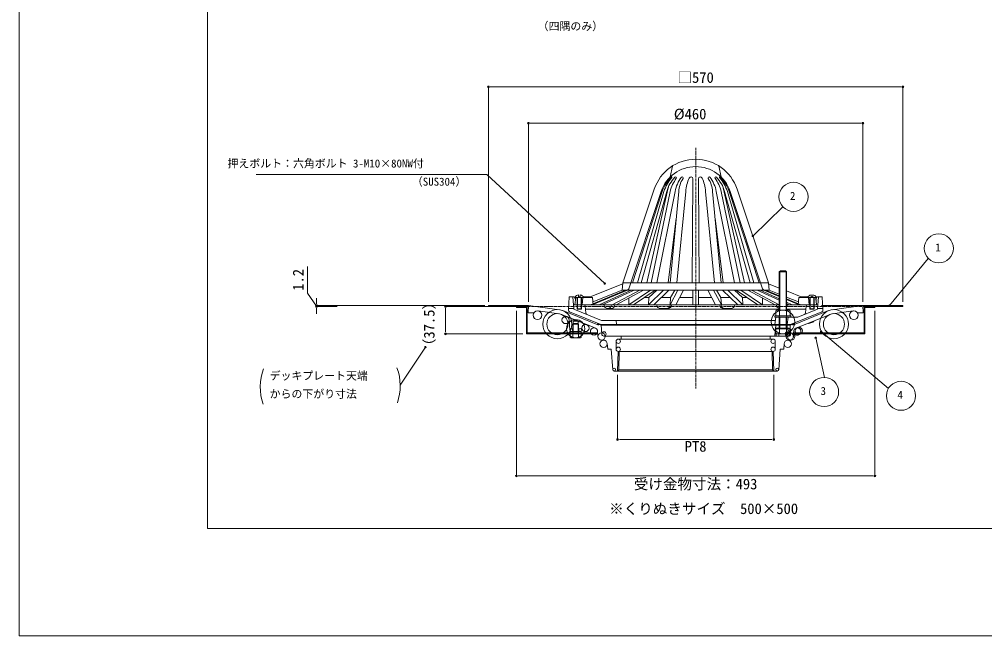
# Model space of a CAD drawing. Units: millimetres, scale not verified. Extents: x -1380 to 1380, y -955 to 955.
# Drawn here: x -1380 to -52, y -955 to -108 of the extents above; entities that cross this region are included whole.
import ezdxf
from ezdxf.enums import TextEntityAlignment as Align

# ---------------------------------------------------------------- set-up
doc = ezdxf.new("R2010")
doc.units = ezdxf.units.MM
doc.header["$LTSCALE"] = 3
doc.linetypes.add('USER1', pattern=[2, 1.25, -0.25, 0.25, -0.25])
doc.linetypes.add('USER2', pattern=[0.375, 0.25, -0.125])
for name, color, linetype, lineweight in [('0-0_0', 7, 'Continuous', 15), ('0-2_L-2', 7, 'Continuous', 18), ('0-3_L-1', 7, 'Continuous', 18), ('0-4_L-5', 2, 'USER1', 18), ('0-5_L-3', 7, 'Continuous', 18), ('0-6_L-6', 8, 'Continuous', 18), ('0-7_WAKU', 7, 'Continuous', 18), ('0-8_MOJI', 7, 'Continuous', 18), ('0-9_SUNPO', 7, 'Continuous', 18), ('0-B_L-1a', 3, 'Continuous', 18), ('0-C_L-1b', 150, 'Continuous', 18)]:
    doc.layers.add(name, color=color, linetype=linetype, lineweight=lineweight)
doc.styles.add('ＭＳ ゴシック', font='')
doc.styles.get('ＭＳ ゴシック').set_extended_font_data('MS Gothic')

# ---------------------------------------------------------------- blocks, each defined once
blk = doc.blocks.new('_DOT')
at = {"layer": '0-0_0'}
for p, q in [((-0.5, 0), (-1, 0)), ((0.25, 0), (-0.25, 0))]:
    blk.add_line(p, q, dxfattribs=at)
blk.add_circle((0, 0), 0.25, dxfattribs=at)
blk = doc.blocks.new('_DOTSMALL')
at = {"layer": '0-0_0'}
blk.add_line((0.0625, 0), (-0.0625, 0), dxfattribs=at)
blk.add_circle((0, 0), 0.0625, dxfattribs=at)

msp = doc.modelspace()

# ---------------------------------------------------------------- linework, layer by layer
at = {"layer": '0-0_0', "lineweight": 18}
msp.add_lwpolyline([(-1121.069, -807.603), (1121.431, -807.603), (1121.431, 687.397), (-1121.069, 687.397)], close=True, dxfattribs=at)
at = {"layer": '0-2_L-2'}
for p, q in [((-219.819, -501.403), (-276.663, -501.403)), ((-638.051, -512.521), (-666.497, -508.728)), ((-626.773, -516.586), (-634.536, -513.449)), ((-632.475, -508.35), (-584.121, -527.886)), ((-315.517, -527.886), (-267.162, -508.35)), ((-265.102, -513.449), (-309.896, -531.547)), ((-233.141, -508.728), (-261.587, -512.521)), ((-622.918, -535.008), (-623.653, -520.961)), ((-618.119, -526.203), (-618.819, -526.903)), ((-610.819, -526.903), (-618.819, -526.903)), ((-618.819, -526.903), (-618.819, -536.903)), ((-618.119, -522.903), (-618.119, -536.903)), ((-611.519, -522.903), (-618.119, -522.903)), ((-611.519, -526.203), (-618.119, -526.203)), ((-611.519, -522.903), (-611.519, -536.903)), ((-610.819, -526.903), (-611.519, -526.203)), ((-610.819, -526.903), (-610.819, -536.903)), ((-587.731, -532.36), (-599.534, -527.591)), ((-316.819, -527.334), (-582.819, -527.334)), ((-579.819, -528.403), (-339.819, -528.403)), ((-339.819, -528.403), (-340.819, -543.403)), ((-323.819, -528.403), (-339.819, -528.403)), ((-608.657, -536.903), (-620.921, -536.903)), ((-606.389, -531.807), (-606.664, -535.071)), ((-604.819, -538.903), (-584.47, -538.903)), ((-604.819, -540.103), (-584.392, -540.103)), ((-584.123, -544.228), (-584.615, -536.671)), ((-347.319, -543.403), (-552.319, -543.403)), ((-323.819, -532.403), (-340.086, -532.403)), ((-339.087, -540.403), (-339.087, -543.403)), ((-319.319, -541.403), (-319.319, -534.403)), ((-313.013, -535.875), (-313.529, -544.212)), ((-294.819, -540.103), (-313.275, -540.103)), ((-294.819, -538.903), (-313.201, -538.903)), ((-576.435, -548.903), (-579.134, -548.903)), ((-559.319, -550.403), (-559.319, -561.403)), ((-552.319, -547.403), (-347.319, -547.403)), ((-340.319, -561.403), (-340.319, -550.403)), ((-318.519, -548.903), (-323.203, -548.903)), ((-556.29, -564.403), (-557.134, -591.403)), ((-554.789, -564.403), (-344.848, -564.403)), ((-343.348, -564.403), (-342.504, -591.403)), ((-557.134, -591.403), (-342.504, -591.403)), ((-344.052, -589.903), (-555.586, -589.903))]:
    msp.add_line(p, q, dxfattribs=at)
at = {"layer": '0-2_L-2', "linetype": 'USER2'}
for p, q in [((-599.534, -527.591), (-626.773, -516.586)), ((-319.819, -528.403), (-320.632, -540.603)), ((-315.023, -536.671), (-315.515, -544.228)), ((-309.896, -531.547), (-311.907, -532.36))]:
    msp.add_line(p, q, dxfattribs=at)
at = {"layer": '0-2_L-2'}
for points in [[(-696.319, -502.603), (-681.319, -502.603), (-681.319, -538.903), (-604.819, -538.903), (-604.819, -540.103), (-682.519, -540.103), (-682.519, -503.803), (-696.319, -503.803)], [(-203.319, -502.603), (-218.319, -502.603), (-218.319, -538.903), (-294.819, -538.903), (-294.819, -540.103), (-217.119, -540.103), (-217.119, -503.803), (-203.319, -503.803)]]:
    msp.add_lwpolyline(points, close=True, dxfattribs=at)
for points in [[(-672.319, -511.403), (-680.319, -511.403), (-679.819, -501.403), (-637.324, -507.069)], [(-262.314, -507.069), (-219.819, -501.403), (-219.319, -511.403), (-227.319, -511.403)], [(-611.519, -522.903), (-614.819, -520.803), (-618.119, -522.903)], [(-582.819, -527.334), (-579.819, -528.403), (-579.006, -540.603)], [(-321.319, -532.403), (-323.819, -532.403), (-323.819, -528.403), (-319.819, -528.403), (-316.819, -527.334)], [(-294.902, -525.489), (-294.064, -526.229), (-287.574, -523.607), (-287.485, -522.493)], [(-576.012, -543.403), (-552.319, -543.403), (-552.319, -547.403), (-556.319, -547.403)], [(-343.319, -547.403), (-347.319, -547.403), (-347.319, -543.403), (-321.319, -543.403)], [(-340.86, -543.403), (-340.86, -540.403), (-335.623, -540.403), (-335.623, -543.403)], [(-563.943, -589.536), (-565.819, -561.403), (-570.819, -561.403), (-571.451, -553.504)], [(-328.187, -553.504), (-328.819, -561.403), (-333.819, -561.403), (-335.694, -589.536)], [(-556.319, -564.403), (-554.789, -564.403), (-555.586, -589.903), (-557.134, -591.403), (-561.948, -591.403)], [(-337.69, -591.403), (-342.504, -591.403), (-344.052, -589.903), (-344.848, -564.403), (-343.319, -564.403)]]:
    msp.add_lwpolyline(points, dxfattribs=at)
for centre, radius in [((-667.29, -514.675), 6), ((-639.968, -526.894), 20), ((-639.968, -526.894), 14.5), ((-628.646, -521.222), 5), ((-259.67, -526.894), 20), ((-259.67, -526.894), 14.5), ((-232.348, -514.675), 6), ((-601.407, -532.227), 5), ((-583.746, -526.959), 1), ((-315.892, -526.959), 1), ((-620.921, -534.903), 2), ((-608.657, -534.903), 2), ((-589.604, -536.996), 5), ((-579.134, -543.903), 5), ((-576.012, -540.403), 3), ((-318.519, -543.903), 5), ((-321.319, -534.403), 2), ((-321.319, -541.403), 2), ((-308.023, -536.183), 5), ((-576.435, -553.903), 5), ((-556.319, -550.403), 3), ((-343.319, -550.403), 3), ((-323.203, -553.903), 5), ((-556.319, -561.403), 3), ((-343.319, -561.403), 3), ((-561.948, -589.403), 2), ((-337.69, -589.403), 2)]:
    msp.add_circle(centre, radius, dxfattribs=at)
at = {"layer": '0-2_L-2', "linetype": 'USER2'}
for centre, radius in [((-323.626, -540.403), 3), ((-320.504, -543.903), 5), ((-310.033, -536.996), 5)]:
    msp.add_circle(centre, radius, dxfattribs=at)
at = {"layer": '0-3_L-1'}
for p, q in [((-614.819, -490.286), (-604.819, -490.286)), ((-284.819, -490.286), (-294.819, -490.286)), ((-681.319, -501.403), (-679.819, -501.403)), ((-681.319, -502.603), (-679.879, -502.603)), ((-218.319, -501.403), (-219.819, -501.403)), ((-218.319, -502.603), (-219.759, -502.603)), ((-580.267, -527.286), (-449.819, -527.286)), ((-319.371, -527.286), (-449.819, -527.286))]:
    msp.add_line(p, q, dxfattribs=at)
for points in [[(-734.819, -502.603), (-681.319, -502.603), (-681.319, -501.403), (-734.819, -501.403)], [(-164.819, -502.603), (-218.319, -502.603), (-218.319, -501.403), (-164.819, -501.403)]]:
    msp.add_lwpolyline(points, close=True, dxfattribs=at)
at = {"layer": '0-4_L-5'}
for p, q in [((-449.819, -284.605), (-449.819, -615.329)), ((-203.319, -502.603), (-696.319, -502.603))]:
    msp.add_line(p, q, dxfattribs=at)
at = {"layer": '0-5_L-3'}
for p, q in [((-324.819, -454.903), (-334.819, -454.903)), ((-334.019, -454.103), (-334.019, -507.686)), ((-325.619, -454.103), (-325.619, -507.686)), ((-615.819, -490.286), (-603.819, -490.286)), ((-612.819, -490.286), (-612.819, -505.786)), ((-612.319, -490.286), (-612.319, -506.286)), ((-608.512, -489.354), (-608.512, -486.419)), ((-607.319, -490.286), (-607.319, -506.286)), ((-606.819, -490.286), (-606.819, -505.786)), ((-283.819, -490.286), (-295.819, -490.286)), ((-292.819, -490.286), (-292.819, -505.786)), ((-292.319, -490.286), (-292.319, -506.286)), ((-291.126, -489.354), (-291.126, -486.419)), ((-287.319, -490.286), (-287.319, -506.286)), ((-286.819, -490.286), (-286.819, -505.786)), ((-606.819, -505.786), (-607.319, -506.286)), ((-338.319, -507.686), (-334.726, -508.445)), ((-335.069, -517.286), (-335.069, -515.686)), ((-334.819, -533.403), (-334.819, -517.286)), ((-334.726, -515.686), (-334.726, -508.445)), ((-334.019, -517.286), (-334.019, -533.403)), ((-325.619, -517.286), (-325.619, -533.403)), ((-324.911, -508.445), (-321.319, -507.686)), ((-324.911, -508.445), (-324.911, -515.686)), ((-324.819, -517.286), (-324.819, -533.403)), ((-324.569, -517.286), (-324.569, -515.686)), ((-292.819, -505.786), (-292.319, -506.286)), ((-618.819, -540.103), (-618.819, -536.903)), ((-618.572, -545.026), (-618.572, -540.103)), ((-611.066, -545.026), (-611.066, -540.103)), ((-610.819, -536.903), (-610.819, -540.103)), ((-334.726, -539.224), (-338.319, -539.983)), ((-334.726, -539.224), (-334.726, -533.403)), ((-324.911, -533.403), (-324.911, -539.224)), ((-321.319, -539.983), (-324.911, -539.224)), ((-618.572, -545.026), (-621.319, -545.603)), ((-608.319, -545.603), (-611.066, -545.026))]:
    msp.add_line(p, q, dxfattribs=at)
at = {"layer": '0-5_L-3', "color": 6}
for p, q in [((-618.119, -536.903), (-618.119, -540.103)), ((-611.519, -536.903), (-611.519, -540.103))]:
    msp.add_line(p, q, dxfattribs=at)
at = {"layer": '0-5_L-3'}
for points in [[(-334.819, -507.686), (-334.819, -454.903), (-333.319, -453.403), (-326.319, -453.403), (-324.819, -454.903), (-324.819, -507.686)], [(-610.919, -486.38), (-610.919, -489.354), (-608.512, -489.354)], [(-288.719, -486.38), (-288.719, -489.354), (-291.126, -489.354)], [(-612.819, -505.786), (-612.319, -506.286), (-607.319, -506.286)], [(-612.819, -505.786), (-606.819, -505.786), (-607.319, -505.786)], [(-286.819, -505.786), (-292.819, -505.786), (-292.319, -505.786)], [(-286.819, -505.786), (-287.319, -506.286), (-292.319, -506.286)]]:
    msp.add_lwpolyline(points, dxfattribs=at)
for points in [[(-340.819, -515.686), (-340.819, -517.286), (-318.819, -517.286), (-318.819, -515.686)], [(-338.319, -507.686), (-321.319, -507.686), (-320.004, -508.445), (-320.004, -515.686), (-339.634, -515.686), (-339.634, -508.445)], [(-607.319, -538.903), (-622.319, -538.903), (-622.319, -536.903), (-607.319, -536.903)], [(-607.319, -540.103), (-607.319, -545.026), (-608.319, -545.603), (-621.319, -545.603), (-622.319, -545.026), (-622.319, -540.103)], [(-320.004, -533.403), (-320.004, -539.224), (-321.319, -539.983), (-338.319, -539.983), (-339.634, -539.224), (-339.634, -533.403)]]:
    msp.add_lwpolyline(points, close=True, dxfattribs=at)
for centre, radius in [((-329.819, -523.742), 16.241), ((-329.819, -523.927), 16.241), ((-614.819, -533.118), 12.485)]:
    msp.add_circle(centre, radius, dxfattribs=at)
for centre, start, end in [((-609.819, -492.786), 99.74105, 157.38014), ((-609.819, -492.786), 22.61986, 78.39667), ((-289.819, -492.786), 101.60333, 157.38014), ((-289.819, -492.786), 22.61986, 80.25895)]:
    msp.add_arc(centre, 6.5, start, end, dxfattribs=at)
at = {"layer": '0-6_L-6'}
msp.add_line((-219.819, -501.403), (-218.319, -501.403), dxfattribs=at)
msp.add_line((-219.819, -501.403), (-218.319, -501.403), dxfattribs=at)
at = {"layer": '0-7_WAKU'}
msp.add_lwpolyline([(-1379.819, -955.103), (1380.181, -955.103), (1380.181, 954.897), (-1379.819, 954.897)], close=True, dxfattribs=at)
at = {"layer": '0-9_SUNPO'}
for p, q in [((-734.819, -496.403), (-734.819, -200.834)), ((-729.819, -200.834), (-169.819, -200.834)), ((-164.819, -496.403), (-164.819, -200.834)), ((-679.819, -496.403), (-679.819, -250.834)), ((-674.819, -250.834), (-224.819, -250.834)), ((-219.819, -496.403), (-219.819, -250.834)), ((-736.748, -321.109), (-1054.071, -321.109)), ((-574.819, -471.193), (-736.748, -321.109)), ((-371.364, -405.782), (-329.758, -365.661)), ((-183.319, -501.403), (-129.968, -436.533)), ((-971.153, -496.403), (-971.153, -491.403)), ((-739.819, -501.403), (-971.153, -501.403)), ((-971.153, -501.403), (-971.153, -502.603)), ((-971.153, -501.403), (-971.153, -502.603)), ((-942.671, -502.603), (-971.153, -502.603)), ((-689.819, -502.603), (-793.848, -502.603)), ((-971.153, -507.603), (-971.153, -512.603)), ((-793.848, -507.603), (-793.848, -535.103)), ((-696.319, -508.803), (-696.319, -735.596)), ((-203.319, -508.803), (-203.319, -735.596)), ((-687.519, -540.103), (-793.848, -540.103)), ((-277.319, -537.103), (-184.881, -615.534)), ((-284.819, -545.603), (-272.594, -600.081)), ((-821.482, -558.508), (-856.076, -610.987)), ((-557.134, -596.403), (-557.134, -685.596)), ((-342.504, -596.403), (-342.504, -685.596)), ((-347.504, -685.596), (-552.134, -685.596)), ((-691.319, -735.596), (-208.319, -735.596))]:
    msp.add_line(p, q, dxfattribs=at)
msp.add_lwpolyline([(-971.153, -502.003), (-983.653, -484.475), (-983.653, -447.449)], dxfattribs=at)
for centre in [(-315.274, -351.869), (-115.483, -422.741), (-273.209, -620.071), (-167.445, -625.331)]:
    msp.add_circle(centre, 20, dxfattribs=at)
for centre, start, end in [((-975.956, -613.373), 159.84283, 198.83066), ((-928.6, -611.827), 341.16934, 20.15717)]:
    msp.add_arc(centre, 72.528, start, end, dxfattribs=at)
at = {"layer": '0-B_L-1a'}
for p, q in [((-481.819, -309.532), (-484.819, -324.579)), ((-417.819, -309.532), (-414.819, -324.579)), ((-453.836, -327.104), (-454.819, -470.286)), ((-445.802, -327.104), (-444.819, -470.286)), ((-549.819, -470.286), (-506.728, -341.278)), ((-541.931, -478.237), (-497.243, -344.446)), ((-495.99, -344.446), (-536.911, -470.286)), ((-493.461, -344.446), (-529.67, -470.286)), ((-489.5, -344.446), (-524.67, -470.286)), ((-488.114, -341.278), (-517.11, -470.286)), ((-485.092, -344.446), (-511.061, -470.286)), ((-478.225, -344.446), (-503.401, -470.286)), ((-472.92, -344.446), (-485.066, -470.286)), ((-463.523, -344.446), (-475.669, -470.286)), ((-436.115, -344.446), (-423.969, -470.286)), ((-426.718, -344.446), (-414.572, -470.286)), ((-421.413, -344.446), (-396.237, -470.286)), ((-414.546, -344.446), (-388.577, -470.286)), ((-411.524, -341.278), (-382.527, -470.286)), ((-410.138, -344.446), (-374.968, -470.286)), ((-406.177, -344.446), (-369.968, -470.286)), ((-403.648, -344.446), (-362.727, -470.286)), ((-357.706, -478.237), (-402.394, -344.446)), ((-349.819, -470.286), (-392.91, -341.278)), ((-476.475, -381.278), (-487.752, -470.286)), ((-423.163, -381.278), (-411.886, -470.286)), ((-597.36, -490.286), (-549.921, -471.311)), ((-549.819, -470.286), (-550.819, -480.286)), ((-549.819, -470.286), (-539.276, -470.286)), ((-539.276, -470.286), (-449.819, -470.286)), ((-360.362, -470.286), (-449.819, -470.286)), ((-349.819, -470.286), (-360.362, -470.286)), ((-349.819, -470.286), (-348.819, -480.286)), ((-334.819, -477.27), (-349.716, -471.311)), ((-604.819, -490.286), (-605.819, -500.286)), ((-604.819, -490.286), (-591.819, -490.286)), ((-546.085, -480.286), (-594.614, -500.286)), ((-543.612, -480.286), (-592.142, -500.286)), ((-591.819, -490.286), (-590.819, -500.286)), ((-591.204, -496.44), (-550.819, -480.286)), ((-582.543, -500.286), (-538.352, -480.286)), ((-534.352, -480.286), (-578.543, -500.286)), ((-526.75, -480.286), (-564.671, -500.286)), ((-521.397, -480.286), (-559.318, -500.286)), ((-550.819, -480.286), (-544.777, -480.286)), ((-544.777, -480.286), (-449.819, -480.286)), ((-541.779, -500.286), (-511.787, -480.286)), ((-541.585, -490.934), (-541.779, -500.286)), ((-505.314, -480.286), (-535.307, -500.286)), ((-520.311, -490.286), (-514.372, -490.286)), ((-494.114, -480.286), (-514.869, -500.286)), ((-486.806, -480.286), (-507.56, -500.286)), ((-497.183, -490.286), (-484.35, -490.286)), ((-474.506, -480.286), (-485.115, -500.286)), ((-466.681, -480.286), (-477.29, -500.286)), ((-471.985, -490.286), (-453.819, -490.286)), ((-453.819, -500.286), (-453.819, -480.286)), ((-354.861, -480.286), (-449.819, -480.286)), ((-445.819, -500.286), (-445.819, -480.286)), ((-427.652, -490.286), (-445.819, -490.286)), ((-432.957, -480.286), (-422.348, -500.286)), ((-425.132, -480.286), (-414.523, -500.286)), ((-402.455, -490.286), (-415.288, -490.286)), ((-412.832, -480.286), (-392.077, -500.286)), ((-405.524, -480.286), (-384.769, -500.286)), ((-394.324, -480.286), (-364.331, -500.286)), ((-357.858, -500.286), (-387.851, -480.286)), ((-379.327, -490.286), (-385.266, -490.286)), ((-378.24, -480.286), (-340.32, -500.286)), ((-372.887, -480.286), (-334.967, -500.286)), ((-365.286, -480.286), (-334.819, -494.075)), ((-334.819, -492.265), (-361.286, -480.286)), ((-358.053, -490.934), (-357.858, -500.286)), ((-356.025, -480.286), (-334.819, -489.026)), ((-348.819, -480.286), (-354.861, -480.286)), ((-353.553, -480.286), (-334.819, -488.007)), ((-334.819, -485.886), (-348.819, -480.286)), ((-302.278, -490.286), (-324.819, -481.27)), ((-308.434, -496.44), (-324.819, -489.886)), ((-307.819, -490.286), (-308.819, -500.286)), ((-294.819, -490.286), (-307.819, -490.286)), ((-295.296, -489.286), (-304.778, -489.286)), ((-294.819, -490.286), (-293.819, -500.286)), ((-605.819, -500.286), (-590.819, -500.286)), ((-449.819, -500.286), (-590.819, -500.286)), ((-449.819, -500.286), (-334.819, -500.286)), ((-324.819, -492.128), (-305.024, -500.286)), ((-324.819, -493.147), (-307.496, -500.286)), ((-317.095, -500.286), (-324.819, -496.791)), ((-324.819, -498.601), (-321.095, -500.286)), ((-324.819, -500.286), (-308.819, -500.286)), ((-293.819, -500.286), (-308.819, -500.286))]:
    msp.add_line(p, q, dxfattribs=at)
for points in [[(-503.222, -480.286), (-514.372, -490.286), (-514.869, -500.286)], [(-478.651, -480.286), (-484.35, -490.286), (-485.115, -500.286)], [(-420.987, -480.286), (-415.288, -490.286), (-414.523, -500.286)], [(-396.416, -480.286), (-385.266, -490.286), (-384.769, -500.286)]]:
    msp.add_lwpolyline(points, dxfattribs=at)
for centre, radius, start, end in [((-449.819, -360.286), 60, 18.47003, 161.52997), ((-449.819, -360.286), 50, 90, 161.52997), ((-449.819, -360.286), 50, 18.47003, 90), ((-436.456, -368.328), 64.145, 137.21066, 158.14114), ((-438.403, -363.12), 58.139, 139.65222, 161.26446), ((-447.171, -355.794), 43.824, 135.21353, 164.9929), ((-420.739, -364.001), 67.258, 145.99251, 163.09734), ((-483.129, -325.126), 0.546, 319.65222, 137.21066), ((-477.453, -325.736), 1.157, 325.99251, 135.21353), ((-431.015, -354.091), 48.185, 143.10285, 168.45345), ((-440.064, -345.436), 32.87, 145.58717, 178.27347), ((-468.384, -326.036), 1.457, 325.58717, 143.10285), ((-402.928, -350.722), 60.919, 156.13216, 174.08684), ((-456.344, -327.087), 2.508, 359.60678, 156.13216), ((-443.294, -327.087), 2.508, 23.86784, 180.39322), ((-496.71, -350.722), 60.919, 5.91316, 23.86784), ((-431.254, -326.036), 1.457, 36.89715, 214.41283), ((-459.574, -345.436), 32.87, 1.72653, 34.41283), ((-468.623, -354.091), 48.185, 11.54655, 36.89715), ((-422.185, -325.736), 1.157, 44.78647, 214.00749), ((-478.898, -364.001), 67.258, 16.90266, 34.00749), ((-452.467, -355.794), 43.824, 15.0071, 44.78647), ((-416.509, -325.126), 0.546, 42.78934, 220.34778), ((-461.235, -363.12), 58.139, 18.73554, 40.34778), ((-463.182, -368.328), 64.145, 21.85886, 42.78934), ((-412.897, -358.38), 77.136, 165.01599, 167.19002), ((-486.74, -358.38), 77.136, 12.80998, 14.98401), ((-544.777, -477.286), 3, 270, 341.52997), ((-354.861, -477.286), 3, 198.47003, 270)]:
    msp.add_arc(centre, radius, start, end, dxfattribs=at)
at = {"layer": '0-C_L-1b'}
for p, q in [((-623.819, -489.286), (-624.748, -507.865)), ((-623.819, -489.286), (-618.819, -489.286)), ((-618.819, -489.286), (-617.319, -506.385)), ((-618.819, -489.286), (-617.537, -489.286)), ((-614.819, -490.286), (-615.819, -500.286)), ((-615.55, -491.057), (-615.2, -494.097)), ((-604.342, -489.286), (-594.86, -489.286)), ((-284.819, -490.286), (-283.819, -500.286)), ((-284.088, -491.057), (-284.438, -494.097)), ((-280.819, -489.286), (-282.319, -506.385)), ((-280.819, -489.286), (-282.101, -489.286)), ((-275.819, -489.286), (-280.819, -489.286)), ((-275.819, -489.286), (-274.89, -507.865)), ((-617.854, -500.286), (-603.668, -500.286)), ((-615.819, -500.286), (-605.819, -500.286)), ((-600.964, -511.199), (-601.675, -502.13)), ((-575.864, -500.286), (-575.754, -501.023)), ((-565.598, -500.286), (-565.693, -500.971)), ((-560.838, -500.286), (-560.842, -500.425)), ((-503.468, -500.286), (-503.367, -500.994)), ((-484.78, -500.975), (-484.684, -500.286)), ((-482.99, -500.777), (-482.942, -500.286)), ((-416.648, -500.777), (-416.696, -500.286)), ((-414.858, -500.975), (-414.954, -500.286)), ((-396.17, -500.286), (-396.271, -500.994)), ((-338.8, -500.286), (-338.796, -500.425)), ((-323.774, -500.286), (-323.883, -501.023)), ((-298.674, -511.199), (-297.963, -502.13)), ((-281.784, -500.286), (-295.97, -500.286)), ((-283.819, -500.286), (-293.819, -500.286)), ((-624.619, -505.286), (-617.415, -505.286)), ((-623.5, -509.819), (-580.267, -527.286)), ((-617.319, -506.385), (-579.198, -521.786)), ((-601.341, -506.385), (-449.819, -506.385)), ((-565.84, -505.286), (-570.809, -505.286)), ((-498.417, -505.286), (-487.966, -505.286)), ((-334.819, -506.385), (-449.819, -506.385)), ((-401.221, -505.286), (-411.672, -505.286)), ((-340.819, -527.286), (-339.819, -517.286)), ((-339.819, -517.286), (-309.302, -517.286)), ((-298.297, -506.385), (-324.819, -506.385)), ((-323.819, -527.286), (-322.819, -517.286)), ((-276.138, -509.819), (-319.371, -527.286)), ((-282.319, -506.385), (-309.302, -517.286)), ((-275.019, -505.286), (-282.223, -505.286)), ((-579.198, -521.786), (-449.819, -521.786)), ((-558.819, -527.286), (-559.369, -521.786)), ((-340.269, -521.786), (-449.819, -521.786))]:
    msp.add_line(p, q, dxfattribs=at)
for centre, radius, start, end in [((-617.537, -491.286), 2, 6.57109, 90), ((-282.101, -491.286), 2, 90, 173.42891), ((-603.668, -502.286), 2, 4.47947, 90), ((-570.809, -500.286), 5, 188.47649, 270), ((-570.646, -500.286), 5, 270, 352.12851), ((-565.84, -500.286), 5, 270, 358.41073), ((-498.417, -500.286), 5, 188.13463, 270), ((-489.732, -500.286), 5, 270, 352.08699), ((-487.966, -500.286), 5, 270, 354.37203), ((-411.672, -500.286), 5, 185.62797, 270), ((-409.906, -500.286), 5, 187.91301, 270), ((-401.221, -500.286), 5, 270, 351.86537), ((-333.798, -500.286), 5, 181.58927, 258.21438), ((-328.829, -500.286), 5, 323.31911, 351.52351), ((-295.97, -502.286), 2, 90, 175.52053), ((-622.75, -507.965), 2, 177.13759, 248), ((-597.973, -510.965), 3, 184.47947, 248), ((-301.665, -510.965), 3, 292, 355.52053), ((-276.888, -507.965), 2, 292, 2.86241)]:
    msp.add_arc(centre, radius, start, end, dxfattribs=at)

# ---------------------------------------------------------------- block references
at = {"layer": '0-9_SUNPO'}
for name, p, xscale, yscale, rotation in [('_DOT', (-734.819, -200.834), 5, 5, 180), ('_DOT', (-679.819, -250.834), 5, 5, 180), ('_DOTSMALL', (-371.364, -405.782), 15, 15, 223.95936), ('_DOTSMALL', (-574.819, -471.193), 15, 15, 317.17405), ('_DOT', (-971.153, -501.403), 5, 5, 270), ('_DOT', (-971.153, -502.603), 5, 5, 90), ('_DOT', (-793.848, -502.603), 5, 5, 90), ('_DOTSMALL', (-183.319, -501.403), 15, 15, 230.56523), ('_DOT', (-793.848, -540.103), 5, 5, 270), ('_DOTSMALL', (-277.319, -537.103), 15, 15, 139.68619), ('_DOTSMALL', (-821.482, -558.508), 15, 15, 56.60708), ('_DOTSMALL', (-284.819, -545.603), 15, 15, 102.64791), ('_DOT', (-557.134, -685.596), 5, 5, 180), ('_DOT', (-696.319, -735.596), 5, 5, 180)]:
    msp.add_blockref(name, p, dxfattribs=dict(at, xscale=xscale, yscale=yscale, rotation=rotation))
at = {"layer": '0-9_SUNPO', "xscale": 5, "yscale": 5}
for p in [(-164.819, -200.834), (-219.819, -250.834), (-342.504, -685.596), (-203.319, -735.596)]:
    msp.add_blockref('_DOT', p, dxfattribs=at)

# ---------------------------------------------------------------- texts
at = {"layer": '0-8_MOJI', "style": 'ＭＳ ゴシック'}
for s, height, p in [('（四隅のみ）', 11, (-667.092, -126.199)), ('押えボルト：六角ボルト 3-M10×80NW付 ', 11, (-1093.543, -314.863)), ('（SUS304）', 11, (-840.066, -339.863)), ('デッキプレート天端 ', 11, (-1035.631, -606.622)), ('からの下がり寸法 ', 11, (-1035.631, -631.622)), ('※くりぬきサイズ\u3000500×500', 14.66, (-568.753, -792.29))]:
    msp.add_text(s, height=height, dxfattribs=at).set_placement(p, align=Align.BOTTOM_LEFT)
at = {"layer": '0-9_SUNPO', "style": 'ＭＳ ゴシック'}
for s, height, p in [('□570', 14.66, (-474.819, -199.631)), ('%%C460', 14.66, (-479.819, -249.834)), ('2', 11, (-320.147, -359.369)), ('1', 11, (-120.356, -430.241)), ('3', 11, (-278.082, -627.571)), ('4', 11, (-172.318, -632.831)), ('PT8', 14.66, (-464.819, -706.596)), ('受け金物寸法：493', 14.66, (-534.819, -758.372))]:
    msp.add_text(s, height=height, dxfattribs=at).set_placement(p, align=Align.BOTTOM_LEFT)
for s, p in [('1.2', (-984.653, -480.962)), ('（37.5）', (-804.534, -566.699))]:
    msp.add_text(s, height=14.66, rotation=90, dxfattribs=at).set_placement(p, align=Align.BOTTOM_LEFT)

doc.saveas('drawing.dxf')
